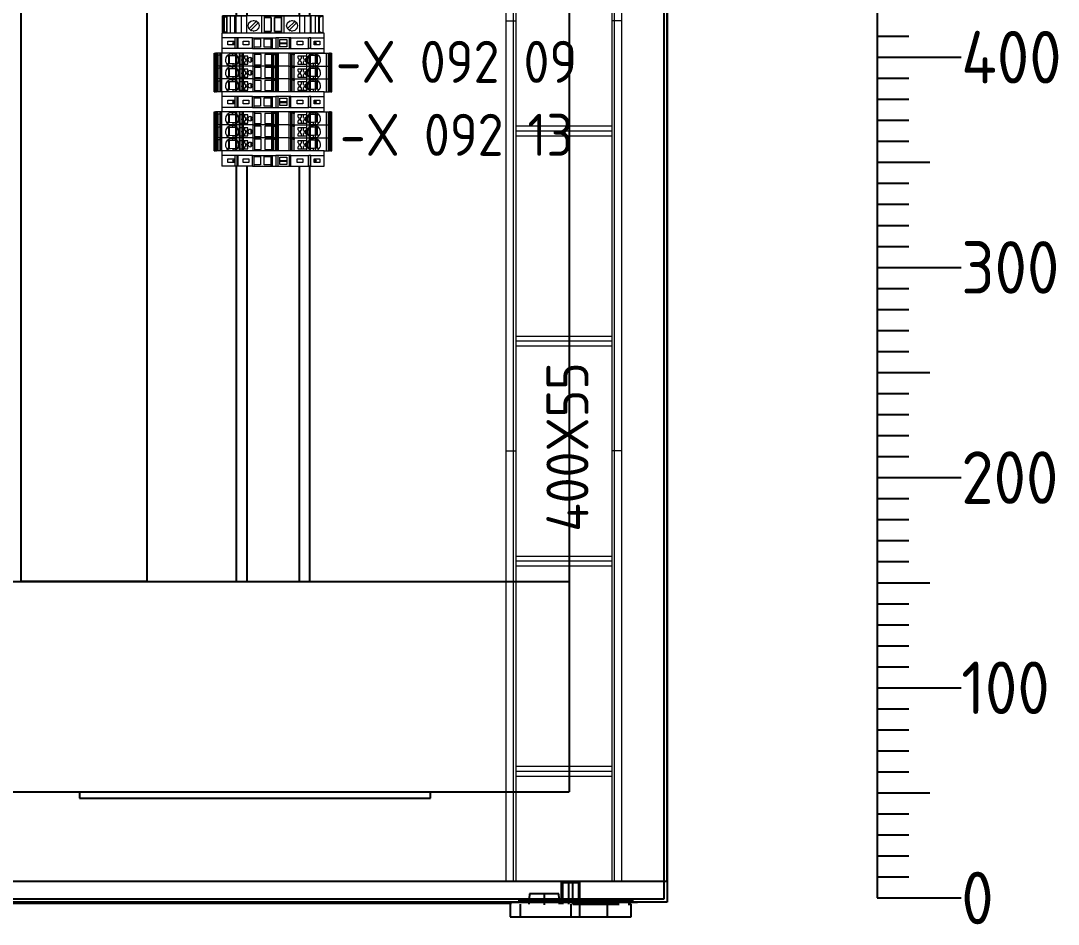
# Model space of a CAD drawing. Header units: millimetres. Extents: x 37984 to 70752, y 14140 to 37584.
# Drawn here: x 45920.5 to 46414.1, y 30756.4 to 31186.2 of the extents above; entities that cross this region are included whole.
import ezdxf
from ezdxf.enums import TextEntityAlignment as Align

# ---------------------------------------------------------------- set-up
doc = ezdxf.new("R2010")
doc.units = ezdxf.units.MM
doc.set_wipeout_variables(frame=1)
doc.layers.add('000-PI-Oprema', color=30, linetype='Continuous', lineweight=5)
doc.layers.add('SI-ORMAR-Oprema', color=30, linetype='Continuous', lineweight=5)
for name, color, linetype in [('000-PI-ORMAR', 2, 'Continuous'), ('000-PI_TEXT', 7, 'Continuous'), ('002-PI-Kabelska kanalica', 150, 'Continuous'), ('004-PI-DIN Šina', 3, 'Continuous')]:
    doc.layers.add(name, color=color, linetype=linetype)
doc.styles.add('PI0', font='isocpeur.ttf', dxfattribs={"width": 0.9})

# ---------------------------------------------------------------- blocks, each defined once
blk = doc.blocks.new('*U743')
at = {"layer": '002-PI-Kabelska kanalica'}
for p, q in [((-20, 1420), (40, 1420)), ((-20, -100), (-20, 1420)), ((40, -100), (40, 1420))]:
    blk.add_line(p, q, dxfattribs=at)
blk = doc.blocks.new('*U744')
at = {"layer": '004-PI-DIN Šina'}
blk.add_lwpolyline([(1520, -17.5), (1520, 17.5), (0, 17.5), (0, -17.5)], close=True, dxfattribs=at)
for points in [[(0, 12.5), (1520, 12.5)], [(0, -12.5), (1520, -12.5)]]:
    blk.add_lwpolyline(points, dxfattribs=at)
blk = doc.blocks.new('*U527')
at = {"layer": '002-PI-Kabelska kanalica'}
for p, q in [((-20, 791), (80, 791)), ((-20, -100), (-20, 791)), ((80, -100), (80, 791))]:
    blk.add_line(p, q, dxfattribs=at)
blk = doc.blocks.new('*U749')
at = {"layer": '000-PI-Oprema', "ltscale": 0.25}
for p, q in [((-5, 313.2), (-5, 517.87)), ((-1.5, 313.2), (-1.5, 517.87)), ((-0.33, 313.2), (-0.33, 517.87)), ((45.33, 313.2), (45.33, 517.87)), ((46.5, 313.2), (46.5, 517.87)), ((50, 313.2), (50, 517.87)), ((-5, 313.2), (-0.33, 313.2)), ((-5, 313.2), (-0.33, 313.2)), ((-5, 108.53), (-5, 313.2)), ((-1.5, 313.2), (-1.5, 313.2)), ((-1.5, 108.53), (-1.5, 313.2)), ((-0.33, 108.53), (-0.33, 313.2)), ((50, 313.2), (45.33, 313.2)), ((50, 313.2), (45.33, 313.2)), ((45.33, 108.53), (45.33, 313.2)), ((46.5, 108.53), (46.5, 313.2)), ((50, 108.53), (50, 313.2)), ((-0.33, 263.2), (45.33, 263.2)), ((-0.33, 260.87), (45.33, 260.87)), ((-0.33, 163.2), (45.33, 163.2)), ((-0.33, 160.87), (45.33, 160.87)), ((-5, 108.53), (-0.33, 108.53)), ((-5, 108.53), (-0.33, 108.53)), ((-5, -96.14), (-5, 108.53)), ((-1.5, 108.53), (-1.5, 108.53)), ((-1.5, -96.14), (-1.5, 108.53)), ((-0.33, -96.14), (-0.33, 108.53)), ((50, 108.53), (45.33, 108.53)), ((50, 108.53), (45.33, 108.53)), ((45.33, -96.14), (45.33, 108.53)), ((46.5, -96.14), (46.5, 108.53)), ((50, -96.14), (50, 108.53)), ((-0.33, 58.53), (45.33, 58.53)), ((-0.33, 56.2), (45.33, 56.2)), ((-0.33, -41.47), (45.33, -41.47)), ((-0.33, -43.8), (45.33, -43.8)), ((-5, -96.14), (-0.33, -96.14)), ((-1.5, -96.14), (-1.5, -96.14)), ((50, -96.14), (45.33, -96.14))]:
    blk.add_line(p, q, dxfattribs=at)
for points in [[(-0.33, 258.53), (45.33, 258.53)], [(-0.33, 158.53), (45.33, 158.53)], [(-0.33, 53.86), (45.33, 53.86)], [(-0.33, -46.14), (45.33, -46.14)]]:
    blk.add_lwpolyline(points, dxfattribs=at)
blk = doc.blocks.new('montažnaa')
at = {"layer": '000-PI-ORMAR'}
for p in [(46867.64, 28809.4), (46864.64, 26919.4)]:
    blk.add_line(p, (46867.64, 26919.4), dxfattribs=at)
at = {"layer": '000-PI-ORMAR', "ltscale": 0.25}
for p, q in [((46568.64, 26919.4), (46634.64, 26919.4)), ((46634.64, 26919.4), (46634.64, 26916.4)), ((46801.64, 26916.4), (46801.64, 26919.4)), ((46801.64, 26919.4), (46864.64, 26919.4)), ((46864.64, 26919.4), (46864.64, 26919.4)), ((46634.64, 26916.4), (46801.64, 26916.4))]:
    blk.add_line(p, q, dxfattribs=at)
blk = doc.blocks.new('UT6')
blk.add_wipeout([(47586.51, 31702.83), (47586.51, 31694.61), (47634.55, 31694.61), (47634.55, 31702.83)]).dxf.layer = '000-PI-Oprema'
at = {"layer": '000-PI-Oprema'}
for p, q in [((47586.63, 31702.83), (47586.51, 31702.83)), ((47586.51, 31702.83), (47586.51, 31694.61)), ((47586.51, 31694.61), (47586.51, 31702.83)), ((47586.51, 31702.83), (47586.63, 31702.83)), ((47586.74, 31702.83), (47586.63, 31702.83)), ((47586.63, 31702.83), (47586.74, 31702.83)), ((47586.63, 31702.83), (47586.63, 31702.83)), ((47586.74, 31702.83), (47586.85, 31702.83)), ((47586.85, 31702.83), (47586.74, 31702.83)), ((47586.85, 31702.83), (47587.08, 31702.83)), ((47587.08, 31702.83), (47586.85, 31702.83)), ((47587.08, 31702.83), (47587.2, 31702.83)), ((47587.2, 31702.83), (47587.08, 31702.83)), ((47587.54, 31702.83), (47587.2, 31702.83)), ((47587.54, 31702.83), (47587.2, 31702.83)), ((47587.2, 31702.83), (47587.2, 31694.61)), ((47588.69, 31702.83), (47587.54, 31702.83)), ((47587.54, 31694.61), (47587.54, 31702.83)), ((47587.54, 31702.83), (47588.69, 31702.83)), ((47587.54, 31702.83), (47588.46, 31702.03)), ((47587.54, 31694.61), (47587.54, 31702.83)), ((47588.69, 31702.26), (47588.46, 31702.03)), ((47588.46, 31702.03), (47588.69, 31702.03)), ((47588.46, 31702.03), (47588.46, 31695.41)), ((47588.46, 31702.03), (47588.69, 31702.03)), ((47588.69, 31702.03), (47588.46, 31702.03)), ((47590.28, 31702.83), (47588.69, 31702.83)), ((47588.69, 31694.61), (47588.69, 31702.83)), ((47588.69, 31702.83), (47590.28, 31702.83)), ((47588.69, 31702.83), (47588.69, 31694.61)), ((47590.28, 31702.83), (47592.45, 31702.83)), ((47592.45, 31702.83), (47590.28, 31702.83)), ((47590.28, 31702.83), (47590.28, 31694.61)), ((47592.91, 31702.83), (47592.45, 31702.83)), ((47592.45, 31694.61), (47592.45, 31702.83)), ((47592.45, 31702.83), (47592.91, 31702.83)), ((47595.41, 31702.83), (47592.91, 31702.83)), ((47592.91, 31702.83), (47595.41, 31702.83)), ((47592.91, 31702.83), (47592.91, 31694.61)), ((47597.92, 31702.83), (47595.41, 31702.83)), ((47595.41, 31702.83), (47595.41, 31694.61)), ((47595.41, 31702.83), (47597.92, 31702.83)), ((47605.34, 31702.83), (47597.92, 31702.83)), ((47605.34, 31702.83), (47597.92, 31702.83)), ((47597.92, 31702.83), (47597.92, 31694.61)), ((47606.59, 31702.83), (47605.34, 31702.83)), ((47605.34, 31694.61), (47605.34, 31702.83)), ((47606.59, 31702.83), (47605.34, 31702.83)), ((47614.58, 31702.83), (47606.59, 31702.83)), ((47606.59, 31694.61), (47606.59, 31702.83)), ((47606.59, 31702.83), (47614.58, 31702.83)), ((47606.59, 31694.61), (47606.59, 31702.83)), ((47606.59, 31702.03), (47609.67, 31702.03)), ((47609.67, 31702.03), (47606.59, 31702.03)), ((47606.59, 31702.03), (47609.67, 31702.03)), ((47609.67, 31695.3), (47609.67, 31702.03)), ((47609.67, 31702.03), (47609.67, 31695.3)), ((47611.39, 31702.03), (47614.58, 31702.03)), ((47614.58, 31702.03), (47611.39, 31702.03)), ((47611.39, 31702.03), (47611.39, 31695.3)), ((47611.39, 31695.3), (47611.39, 31702.03)), ((47611.39, 31702.03), (47614.58, 31702.03)), ((47615.72, 31702.83), (47614.58, 31702.83)), ((47614.58, 31694.61), (47614.58, 31702.83)), ((47614.58, 31702.83), (47615.72, 31702.83)), ((47614.58, 31702.83), (47614.58, 31694.61)), ((47615.72, 31702.83), (47623.14, 31702.83)), ((47623.14, 31702.83), (47615.72, 31702.83)), ((47615.72, 31702.83), (47615.72, 31694.61)), ((47625.76, 31702.83), (47623.14, 31702.83)), ((47623.14, 31702.83), (47623.14, 31694.61)), ((47623.14, 31702.83), (47625.76, 31702.83)), ((47628.27, 31702.83), (47625.76, 31702.83)), ((47625.76, 31694.61), (47625.76, 31702.83)), ((47625.76, 31702.83), (47628.27, 31702.83)), ((47628.61, 31702.83), (47628.27, 31702.83)), ((47628.27, 31702.83), (47628.61, 31702.83)), ((47628.27, 31702.83), (47628.27, 31694.61)), ((47630.78, 31702.83), (47628.61, 31702.83)), ((47630.78, 31702.83), (47628.61, 31702.83)), ((47628.61, 31702.83), (47628.61, 31694.61)), ((47630.78, 31702.83), (47632.37, 31702.83)), ((47632.37, 31702.83), (47630.78, 31702.83)), ((47630.78, 31694.61), (47630.78, 31702.83)), ((47634.55, 31702.83), (47632.37, 31702.83)), ((47632.37, 31702.83), (47632.37, 31694.61)), ((47632.37, 31694.61), (47632.37, 31702.83)), ((47632.37, 31702.83), (47634.55, 31702.83)), ((47632.37, 31702.6), (47632.71, 31702.03)), ((47632.71, 31702.03), (47632.37, 31702.03)), ((47632.71, 31702.03), (47632.37, 31702.03)), ((47632.37, 31702.03), (47632.71, 31702.03)), ((47634.55, 31702.83), (47632.71, 31702.03)), ((47632.71, 31695.41), (47632.71, 31702.03)), ((47634.55, 31694.61), (47634.55, 31702.83)), ((47634.55, 31694.61), (47634.55, 31702.83)), ((47598.83, 31698.03), (47599.18, 31699.4)), ((47599.18, 31696.78), (47598.83, 31698.03)), ((47599.18, 31699.4), (47600.1, 31700.31)), ((47599.41, 31699.51), (47599.18, 31699.29)), ((47599.18, 31696.78), (47599.18, 31696.89)), ((47600.1, 31695.87), (47599.18, 31696.78)), ((47602.72, 31700.2), (47599.3, 31696.78)), ((47599.3, 31696.78), (47602.72, 31700.2)), ((47600.32, 31700.31), (47599.98, 31700.08)), ((47600.1, 31700.31), (47601.46, 31700.65)), ((47600.1, 31695.98), (47603.52, 31699.4)), ((47603.52, 31699.4), (47600.1, 31695.98)), ((47601.12, 31700.54), (47601.58, 31700.54)), ((47601.46, 31700.65), (47602.72, 31700.31)), ((47602.72, 31700.2), (47602.49, 31700.31)), ((47602.72, 31700.31), (47603.63, 31699.4)), ((47603.63, 31696.78), (47602.72, 31695.87)), ((47603.63, 31696.89), (47603.4, 31696.55)), ((47603.63, 31699.29), (47603.63, 31699.4)), ((47603.63, 31699.4), (47603.97, 31698.03)), ((47603.97, 31698.03), (47603.63, 31696.78)), ((47617.09, 31698.03), (47617.43, 31699.4)), ((47617.43, 31696.78), (47617.09, 31698.03)), ((47617.43, 31699.4), (47618.46, 31700.31)), ((47617.66, 31699.51), (47617.43, 31699.29)), ((47617.43, 31696.89), (47617.55, 31696.78)), ((47618.46, 31695.87), (47617.43, 31696.78)), ((47621.08, 31700.2), (47617.55, 31696.78)), ((47617.55, 31696.78), (47621.08, 31700.2)), ((47618.69, 31700.31), (47618.23, 31700.08)), ((47618.34, 31695.98), (47621.77, 31699.4)), ((47621.77, 31699.4), (47618.34, 31695.98)), ((47618.46, 31700.31), (47619.71, 31700.65)), ((47619.37, 31700.54), (47619.82, 31700.54)), ((47619.71, 31700.65), (47620.96, 31700.31)), ((47620.96, 31700.2), (47620.74, 31700.31)), ((47620.96, 31700.31), (47621.89, 31699.4)), ((47621.89, 31696.78), (47620.96, 31695.87)), ((47621.89, 31696.89), (47621.66, 31696.55)), ((47621.89, 31699.29), (47621.89, 31699.4)), ((47621.89, 31699.4), (47622.23, 31698.03)), ((47622.23, 31698.03), (47621.89, 31696.78)), ((47586.51, 31694.61), (47586.63, 31694.61)), ((47586.63, 31694.61), (47586.51, 31694.61)), ((47586.63, 31694.61), (47586.74, 31694.61)), ((47586.74, 31694.61), (47586.63, 31694.61)), ((47586.74, 31694.61), (47586.85, 31694.61)), ((47586.85, 31694.61), (47586.74, 31694.61)), ((47586.85, 31694.61), (47587.08, 31694.61)), ((47587.08, 31694.61), (47586.85, 31694.61)), ((47587.08, 31694.61), (47587.2, 31694.61)), ((47587.2, 31694.61), (47587.08, 31694.61)), ((47587.2, 31694.61), (47587.54, 31694.61)), ((47587.2, 31694.61), (47587.54, 31694.61)), ((47588.46, 31695.41), (47587.54, 31694.61)), ((47587.54, 31694.61), (47588.69, 31694.61)), ((47588.69, 31694.61), (47587.54, 31694.61)), ((47588.69, 31695.07), (47588.46, 31695.41)), ((47588.46, 31695.41), (47588.69, 31695.41)), ((47588.69, 31695.41), (47588.46, 31695.41)), ((47588.69, 31694.61), (47590.28, 31694.61)), ((47590.28, 31694.61), (47588.69, 31694.61)), ((47590.28, 31694.61), (47592.45, 31694.61)), ((47592.45, 31694.61), (47590.28, 31694.61)), ((47592.45, 31694.61), (47592.91, 31694.61)), ((47592.91, 31694.61), (47592.45, 31694.61)), ((47592.91, 31694.61), (47595.41, 31694.61)), ((47592.91, 31694.61), (47595.41, 31694.61)), ((47595.41, 31694.61), (47597.92, 31694.61)), ((47595.41, 31694.61), (47597.92, 31694.61)), ((47597.92, 31694.61), (47605.34, 31694.61)), ((47597.92, 31694.61), (47605.34, 31694.61)), ((47601.46, 31695.52), (47600.1, 31695.87)), ((47600.1, 31695.87), (47600.32, 31695.87)), ((47601.24, 31695.52), (47601.69, 31695.64)), ((47602.72, 31695.87), (47601.46, 31695.52)), ((47602.49, 31695.75), (47602.83, 31695.98)), ((47605.34, 31694.61), (47606.59, 31694.61)), ((47605.34, 31694.61), (47606.59, 31694.61)), ((47609.67, 31695.3), (47606.59, 31695.3)), ((47606.59, 31695.3), (47609.67, 31695.3)), ((47606.59, 31694.61), (47614.58, 31694.61)), ((47614.58, 31694.61), (47606.59, 31694.61)), ((47611.39, 31695.3), (47614.58, 31695.3)), ((47614.58, 31695.3), (47611.39, 31695.3)), ((47614.58, 31694.61), (47615.72, 31694.61)), ((47615.72, 31694.61), (47614.58, 31694.61)), ((47615.72, 31694.61), (47623.14, 31694.61)), ((47623.14, 31694.61), (47615.72, 31694.61)), ((47618.34, 31695.87), (47618.69, 31695.87)), ((47619.71, 31695.52), (47618.46, 31695.87)), ((47619.48, 31695.52), (47619.94, 31695.64)), ((47620.96, 31695.87), (47619.71, 31695.52)), ((47620.74, 31695.75), (47621.08, 31695.98)), ((47623.14, 31694.61), (47625.76, 31694.61)), ((47625.76, 31694.61), (47623.14, 31694.61)), ((47625.76, 31694.61), (47628.27, 31694.61)), ((47628.27, 31694.61), (47625.76, 31694.61)), ((47628.27, 31694.61), (47628.61, 31694.61)), ((47628.61, 31694.61), (47628.27, 31694.61)), ((47630.78, 31694.61), (47628.61, 31694.61)), ((47628.61, 31694.61), (47630.78, 31694.61)), ((47632.37, 31694.61), (47630.78, 31694.61)), ((47630.78, 31694.61), (47632.37, 31694.61)), ((47632.37, 31695.41), (47632.71, 31695.41)), ((47632.71, 31695.41), (47632.37, 31695.41)), ((47632.71, 31695.41), (47632.37, 31694.84)), ((47632.37, 31694.61), (47634.55, 31694.61)), ((47634.55, 31694.61), (47632.37, 31694.61)), ((47632.71, 31695.41), (47634.55, 31694.61)), ((47634.55, 31694.61), (47634.55, 31694.61))]:
    blk.add_line(p, q, dxfattribs=at)
blk = doc.blocks.new('PT4 - 3211757')
blk.add_wipeout([(0, 27.95), (6.15, 27.95), (6.15, -27.95), (0, -27.95)]).dxf.layer = '000-PI-Oprema'
at = {"layer": '000-PI-Oprema'}
for p, q in [((0, 27.95), (0, 27.95)), ((6.15, 27.95), (0, 27.95)), ((0, 27.37), (0, 27.95)), ((0, 27.95), (0, 27.95)), ((0, 27.42), (6.15, 27.42)), ((0, 27.37), (6.15, 27.37)), ((0, 27.37), (0, 26.84)), ((6.15, 26.84), (0, 26.84)), ((0, 26.67), (0, 26.84)), ((6.15, 26.7), (0, 26.7)), ((0, 10), (0, 26.67)), ((6.15, 26.67), (0, 26.67)), ((6.15, 26.37), (0, 26.37)), ((6.15, 26.37), (0, 26.37)), ((0, 26.32), (6.15, 26.32)), ((0, 25.27), (6.15, 25.27)), ((6.15, 27.95), (6.15, 27.95)), ((6.15, 27.95), (6.15, 27.95)), ((6.15, 27.37), (6.15, 27.95)), ((6.15, 27.37), (6.15, 26.84)), ((6.15, 26.67), (6.15, 26.84)), ((6.15, 20.95), (6.15, 26.67)), ((6.15, 20.18), (0, 20.18)), ((0.35, 19.75), (0.35, 19.75)), ((0.35, 19.75), (0.35, 19.15)), ((1.15, 21.75), (1.15, 21.75)), ((1.15, 21.75), (1.15, 19.15)), ((1.15, 21.1), (1.15, 21.1)), ((1.15, 21.1), (4.93, 21.1)), ((4.93, 20.95), (1.15, 20.95)), ((1.15, 20.95), (1.15, 20.95)), ((4.94, 20.7), (1.15, 20.7)), ((1.15, 20.7), (1.15, 20.7)), ((4.92, 21.42), (5.3, 21.8)), ((4.92, 21.42), (5, 19.15)), ((4.93, 21.1), (4.93, 21.1)), ((4.93, 20.95), (4.93, 20.95)), ((4.94, 20.7), (4.94, 20.7)), ((5.7, 21.3), (5.67, 21.35)), ((5.67, 21.35), (5.67, 21.35)), ((5.73, 21.25), (5.7, 21.3)), ((5.77, 21.19), (5.73, 21.25)), ((5.8, 21.13), (5.77, 21.19)), ((5.83, 21.08), (5.8, 21.13)), ((5.86, 21.02), (5.83, 21.08)), ((5.89, 20.96), (5.86, 21.02)), ((5.92, 20.89), (5.89, 20.96)), ((5.94, 20.83), (5.92, 20.89)), ((5.97, 20.76), (5.94, 20.83)), ((6, 20.68), (5.97, 20.76)), ((6.02, 20.61), (6, 20.68)), ((6.04, 20.53), (6.02, 20.61)), ((6.06, 20.45), (6.04, 20.53)), ((6.08, 20.37), (6.06, 20.45)), ((6.1, 20.28), (6.08, 20.37)), ((6.12, 20.19), (6.1, 20.28)), ((6.13, 20.1), (6.12, 20.19)), ((6.14, 20.01), (6.13, 20.1)), ((6.15, 20.95), (6.15, 20.95)), ((6.15, 20.95), (6.15, 20.95)), ((6.15, 20.95), (6.15, 20.94)), ((6.15, 20.94), (6.15, 20.93)), ((6.15, 20.93), (6.15, 20.92)), ((6.15, 20.92), (6.15, 20.91)), ((6.15, 20.91), (6.15, 20.89)), ((6.15, 20.89), (6.15, 20.87)), ((6.15, 20.87), (6.15, 20.84)), ((6.15, 20.84), (6.15, 20.82)), ((6.15, 20.82), (6.15, 20.79)), ((6.15, 20.79), (6.15, 20.75)), ((6.15, 20.75), (6.15, 20.72)), ((6.15, 20.72), (6.15, 20.68)), ((6.15, 20.68), (6.15, 20.64)), ((6.15, 20.64), (6.15, 20.6)), ((6.15, 20.6), (6.15, 20.56)), ((6.15, 20.56), (6.15, 20.52)), ((6.15, 20.52), (6.15, 20.47)), ((6.15, 20.47), (6.15, 20.42)), ((6.15, 20.42), (6.15, 20.37)), ((6.15, 20.37), (6.15, 20.32)), ((6.15, 20.32), (6.15, 20.27)), ((6.15, 20.27), (6.15, 20.22)), ((6.15, 20.22), (6.15, 20.17)), ((6.15, 20.17), (6.15, 20.12)), ((6.15, 20.12), (6.15, 20.06)), ((6.15, 20.06), (6.15, 20.01)), ((6.15, 19.75), (6.15, 20.01)), ((6.15, 19.75), (6.15, 19.15)), ((6.15, 17.81), (0, 17.81)), ((6.15, 17.45), (0, 17.45)), ((0, 17.45), (0, 17.45)), ((6.15, 16.15), (0, 16.15)), ((0, 16.15), (0, 16.15)), ((0.35, 19.15), (0.35, 19.15)), ((1.15, 19.15), (0.35, 19.15)), ((1.15, 19.15), (1.15, 19.02)), ((1.15, 19.02), (1.15, 18.9)), ((1.15, 18.9), (1.15, 18.78)), ((1.15, 18.78), (1.15, 18.66)), ((1.15, 18.66), (1.15, 18.54)), ((1.15, 18.54), (1.15, 18.43)), ((1.15, 18.43), (1.15, 18.32)), ((1.15, 18.32), (1.15, 18.21)), ((1.15, 18.21), (1.15, 18.11)), ((1.15, 18.11), (1.15, 18.01)), ((1.15, 18.01), (1.15, 17.92)), ((1.15, 17.92), (1.15, 17.82)), ((1.15, 17.82), (1.15, 17.73)), ((1.15, 17.73), (1.15, 17.64)), ((1.15, 17.64), (1.15, 17.55)), ((1.15, 17.55), (1.15, 17.46)), ((1.15, 17.46), (1.15, 17.38)), ((1.15, 17.38), (1.15, 17.3)), ((5.06, 17.32), (1.15, 17.32)), ((1.15, 17.3), (1.15, 17.21)), ((1.24, 17.21), (1.15, 17.21)), ((1.34, 17.21), (1.24, 17.21)), ((1.44, 17.22), (1.34, 17.21)), ((1.42, 16.2), (1.42, 11.9)), ((1.94, 16.2), (1.42, 16.2)), ((1.42, 16.2), (1.42, 16.2)), ((1.53, 17.22), (1.44, 17.22)), ((1.63, 17.22), (1.53, 17.22)), ((1.74, 17.22), (1.63, 17.22)), ((1.84, 17.22), (1.74, 17.22)), ((1.95, 17.22), (1.84, 17.22)), ((2.53, 15.7), (1.94, 16.2)), ((1.94, 16.2), (1.94, 16.2)), ((2.06, 17.22), (1.95, 17.22)), ((2.17, 17.22), (2.06, 17.22)), ((2.29, 17.22), (2.17, 17.22)), ((2.41, 17.22), (2.29, 17.22)), ((2.54, 17.22), (2.41, 17.22)), ((4.17, 15.7), (2.53, 15.7)), ((2.53, 15.7), (2.53, 15.7)), ((2.67, 17.22), (2.54, 17.22)), ((2.81, 17.23), (2.67, 17.22)), ((2.95, 17.23), (2.81, 17.23)), ((3.1, 17.23), (2.95, 17.23)), ((3.25, 17.23), (3.1, 17.23)), ((3.38, 17.23), (3.25, 17.23)), ((3.5, 17.23), (3.38, 17.23)), ((3.62, 17.23), (3.5, 17.23)), ((3.74, 17.23), (3.62, 17.23)), ((3.85, 17.22), (3.74, 17.23)), ((3.96, 17.22), (3.85, 17.22)), ((4.07, 17.22), (3.96, 17.22)), ((4.17, 17.22), (4.07, 17.22)), ((4.27, 17.22), (4.17, 17.22)), ((4.76, 16.2), (4.17, 15.7)), ((4.17, 15.7), (4.17, 15.7)), ((4.37, 17.22), (4.27, 17.22)), ((4.46, 17.22), (4.37, 17.22)), ((4.55, 17.22), (4.46, 17.22)), ((4.64, 17.22), (4.55, 17.22)), ((4.73, 17.22), (4.64, 17.22)), ((4.81, 17.22), (4.73, 17.22)), ((5.27, 16.2), (4.76, 16.2)), ((4.76, 16.2), (4.76, 16.2)), ((4.9, 17.22), (4.81, 17.22)), ((4.98, 17.22), (4.9, 17.22)), ((5.06, 17.22), (4.98, 17.22)), ((5, 19.15), (6.15, 19.15)), ((5, 19.15), (5, 19.02)), ((5, 19.02), (5, 18.89)), ((5, 18.89), (5.01, 18.76)), ((5.01, 18.76), (5.01, 18.64)), ((5.01, 18.64), (5.02, 18.52)), ((5.02, 18.52), (5.02, 18.41)), ((5.02, 18.41), (5.02, 18.3)), ((5.02, 18.3), (5.03, 18.2)), ((5.03, 18.2), (5.03, 18.1)), ((5.03, 18.1), (5.03, 18)), ((5.03, 18), (5.04, 17.91)), ((5.04, 17.91), (5.04, 17.82)), ((5.04, 17.82), (5.04, 17.73)), ((5.04, 17.73), (5.05, 17.64)), ((5.05, 17.64), (5.05, 17.55)), ((5.05, 17.55), (5.05, 17.47)), ((5.05, 17.47), (5.06, 17.38)), ((5.06, 17.38), (5.06, 17.3)), ((5.06, 17.3), (5.06, 17.22)), ((5.27, 11.9), (5.27, 16.2)), ((5.27, 16.2), (5.27, 16.2)), ((5.67, 17.55), (5.7, 17.6)), ((5.67, 17.55), (5.67, 17.55)), ((5.7, 17.6), (5.73, 17.65)), ((5.73, 17.65), (5.77, 17.71)), ((5.77, 17.71), (5.8, 17.77)), ((5.8, 17.77), (5.83, 17.82)), ((5.83, 17.82), (5.86, 17.88)), ((5.86, 17.88), (5.89, 17.94)), ((5.89, 17.94), (5.92, 18.01)), ((5.92, 18.01), (5.94, 18.07)), ((5.94, 18.07), (5.97, 18.14)), ((5.97, 18.14), (6, 18.22)), ((6, 18.22), (6.02, 18.29)), ((6.02, 18.29), (6.04, 18.37)), ((6.04, 18.37), (6.06, 18.45)), ((6.06, 18.45), (6.08, 18.53)), ((6.08, 18.53), (6.1, 18.62)), ((6.1, 18.62), (6.12, 18.71)), ((6.12, 18.71), (6.13, 18.8)), ((6.13, 18.8), (6.14, 18.89)), ((6.15, 18.89), (6.15, 19.15)), ((6.15, 18.89), (6.15, 18.84)), ((6.15, 18.84), (6.15, 18.78)), ((6.15, 18.78), (6.15, 18.73)), ((6.15, 18.73), (6.15, 18.68)), ((6.15, 18.68), (6.15, 18.63)), ((6.15, 18.63), (6.15, 18.58)), ((6.15, 18.58), (6.15, 18.53)), ((6.15, 18.53), (6.15, 18.48)), ((6.15, 18.48), (6.15, 18.43)), ((6.15, 18.43), (6.15, 18.38)), ((6.15, 18.38), (6.15, 18.34)), ((6.15, 18.34), (6.15, 18.3)), ((6.15, 18.3), (6.15, 18.26)), ((6.15, 18.26), (6.15, 18.22)), ((6.15, 18.22), (6.15, 18.18)), ((6.15, 18.18), (6.15, 18.15)), ((6.15, 18.15), (6.15, 18.11)), ((6.15, 18.11), (6.15, 18.08)), ((6.15, 18.08), (6.15, 18.06)), ((6.15, 18.06), (6.15, 18.03)), ((6.15, 18.03), (6.15, 18.01)), ((6.15, 18.01), (6.15, 17.99)), ((6.15, 17.99), (6.15, 17.98)), ((6.15, 17.98), (6.15, 17.97)), ((6.15, 17.97), (6.15, 17.96)), ((6.15, 17.96), (6.15, 17.95)), ((6.15, 17.95), (6.15, 17.95)), ((6.15, 17.95), (6.15, 17.95)), ((6.15, 10.1), (6.15, 17.95)), ((6.15, 17.45), (6.15, 17.45)), ((6.15, 16.15), (6.15, 16.15)), ((0, 10.1), (0, 10.1)), ((0, 10.1), (0.8, 10.1)), ((0.8, 10), (0, 10)), ((0, 10), (0, 9.54)), ((0.8, 10.1), (0.8, 10)), ((6.15, 10.1), (0.8, 10.1)), ((0.8, 10.1), (0.8, 10.1)), ((0.8, 10), (0.8, 9.54)), ((1.42, 14.35), (2.43, 14.35)), ((1.42, 14.35), (1.42, 14.35)), ((2.43, 13.55), (1.42, 13.55)), ((1.42, 13.55), (1.42, 13.55)), ((1.42, 11.9), (2.24, 11.9)), ((1.42, 11.9), (1.42, 11.9)), ((2.24, 11.9), (2.64, 12.3)), ((2.24, 11.9), (2.24, 11.9)), ((2.43, 14.35), (2.43, 14.35)), ((2.43, 13.55), (2.43, 13.55)), ((2.64, 12.3), (4, 12.3)), ((2.64, 12.3), (2.64, 12.3)), ((4, 12.3), (4.4, 11.9)), ((4, 12.3), (4, 12.3)), ((4.27, 14.35), (4.27, 14.35)), ((4.27, 14.35), (5.27, 14.35)), ((4.27, 13.55), (4.27, 13.55)), ((5.27, 13.55), (4.27, 13.55)), ((4.4, 11.9), (5.27, 11.9)), ((4.4, 11.9), (4.4, 11.9)), ((5.27, 14.35), (5.27, 14.35)), ((5.27, 13.55), (5.27, 13.55)), ((5.27, 11.9), (5.27, 11.9)), ((6.15, 10.1), (6.15, 10.1)), ((6.15, 10.1), (6.15, 9.19)), ((0.8, 9.54), (0, 9.54)), ((0, 9.54), (0, 9.19)), ((6.15, 9.19), (0, 9.19)), ((0, 9.19), (0, 8.68)), ((0, 8.68), (6.15, 8.68)), ((0, 7.77), (0, 8.68)), ((0, 8.38), (6.15, 8.38)), ((0, 8.38), (0, 8.38)), ((6.15, 7.77), (0, 7.77)), ((0, 7.77), (0, 2.63)), ((6.15, 9.19), (6.15, 8.68)), ((6.15, 7.77), (6.15, 8.68)), ((6.15, 8.38), (6.15, 8.38)), ((6.15, 7.77), (6.15, 2.63)), ((6.15, 2.63), (0, 2.63)), ((0, 2.63), (0, 1.72)), ((0, 2.02), (0, 2.02)), ((6.15, 2.02), (0, 2.02)), ((0, 1.72), (6.15, 1.72)), ((0, 1.21), (0, 1.72)), ((0, 1.21), (6.15, 1.21)), ((0, 1.21), (0, 0.86)), ((0, 0.86), (0, 0.4)), ((0.8, 0.86), (0, 0.86)), ((0.8, 0.4), (0, 0.4)), ((0, 0.4), (0, -0.03)), ((0, 0.3), (0, 0.3)), ((0, 0.3), (0.8, 0.3)), ((0.8, 0.86), (0.8, 0.4)), ((0.8, 0.4), (0.8, 0.3)), ((0.8, 0.3), (6.15, 0.3)), ((0.8, 0.3), (0.8, 0.3)), ((6.15, 2.63), (6.15, 1.72)), ((6.15, 2.02), (6.15, 2.02)), ((6.15, 1.21), (6.15, 1.72)), ((6.15, 1.21), (6.15, 0.3)), ((6.15, 0.3), (6.15, 0.3)), ((6.15, 0.3), (6.15, -0.03)), ((0, -0.75), (0, -0.03)), ((6.15, -0.03), (0, -0.03)), ((0, -0.75), (6.15, -0.75)), ((0, -0.75), (0, -0.75)), ((0, -0.75), (0, -8.75)), ((0.65, -0.75), (0.65, -0.75)), ((0.65, -0.75), (0.65, -3.9)), ((0.65, -3.9), (0.65, -3.9)), ((0.65, -3.9), (5.5, -3.9)), ((5.5, -3.9), (5.5, -0.75)), ((5.5, -0.75), (5.5, -0.75)), ((5.5, -3.9), (5.5, -3.9)), ((6.15, -0.75), (6.15, -0.03)), ((6.15, -0.75), (6.15, -0.75)), ((6.15, -0.75), (6.15, -8.75)), ((0, -8.75), (0, -8.75)), ((0, -8.75), (6.15, -8.75)), ((0, -9.47), (0, -8.75)), ((6.15, -9.47), (0, -9.47)), ((0, -9.47), (0, -26.67)), ((0.65, -5.6), (0.65, -5.6)), ((0.65, -5.6), (0.65, -8.75)), ((5.5, -5.6), (0.65, -5.6)), ((0.65, -8.75), (0.65, -8.75)), ((3.2, -9.8), (3.2, -9.8)), ((5.5, -5.6), (5.5, -5.6)), ((5.5, -8.75), (5.5, -5.6)), ((5.5, -8.75), (5.5, -8.75)), ((6.15, -8.75), (6.15, -8.75)), ((6.15, -9.47), (6.15, -8.75)), ((6.15, -9.47), (6.15, -17.95)), ((0, -14.1), (6.15, -14.1)), ((6.15, -14.12), (0, -14.12)), ((6.15, -14.64), (0, -14.64)), ((1.42, -11.9), (1.42, -16.2)), ((2.24, -11.9), (1.42, -11.9)), ((1.42, -11.9), (1.42, -11.9)), ((1.42, -13.55), (2.43, -13.55)), ((1.42, -13.55), (1.42, -13.55)), ((1.42, -14.35), (1.42, -14.35)), ((2.43, -14.35), (1.42, -14.35)), ((2.22, -10.47), (4.18, -10.47)), ((2.64, -12.3), (2.24, -11.9)), ((2.24, -11.9), (2.24, -11.9)), ((2.43, -13.55), (2.43, -13.55)), ((2.43, -14.35), (2.43, -14.35)), ((4, -12.3), (2.64, -12.3)), ((2.64, -12.3), (2.64, -12.3)), ((3.2, -11.9), (3.2, -11.9)), ((4.4, -11.9), (4, -12.3)), ((4, -12.3), (4, -12.3)), ((4.27, -13.55), (5.27, -13.55)), ((4.27, -13.55), (4.27, -13.55)), ((4.27, -14.35), (4.27, -14.35)), ((5.27, -14.35), (4.27, -14.35)), ((5.27, -11.9), (4.4, -11.9)), ((4.4, -11.9), (4.4, -11.9)), ((5.27, -16.2), (5.27, -11.9)), ((5.27, -11.9), (5.27, -11.9)), ((5.27, -13.55), (5.27, -13.55)), ((5.27, -14.35), (5.27, -14.35)), ((6.15, -15.64), (0, -15.64)), ((6.15, -15.65), (0, -15.65)), ((6.15, -15.95), (0, -15.95)), ((0, -15.95), (0, -15.95)), ((6.15, -17.25), (0, -17.25)), ((0, -17.25), (0, -17.25)), ((6.15, -17.61), (0, -17.61)), ((1.15, -19.15), (0.35, -19.15)), ((0.35, -19.15), (0.35, -19.15)), ((0.35, -19.75), (0.35, -19.15)), ((1.24, -17.21), (1.15, -17.21)), ((1.15, -17.3), (1.15, -17.21)), ((1.15, -17.38), (1.15, -17.3)), ((5.06, -17.32), (1.15, -17.32)), ((1.15, -17.46), (1.15, -17.38)), ((1.15, -17.55), (1.15, -17.46)), ((1.15, -17.64), (1.15, -17.55)), ((1.15, -17.73), (1.15, -17.64)), ((1.15, -17.82), (1.15, -17.73)), ((1.15, -17.92), (1.15, -17.82)), ((1.15, -18.01), (1.15, -17.92)), ((1.15, -18.11), (1.15, -18.01)), ((1.15, -18.21), (1.15, -18.11)), ((1.15, -18.32), (1.15, -18.21)), ((1.15, -18.43), (1.15, -18.32)), ((1.15, -18.54), (1.15, -18.43)), ((1.15, -18.66), (1.15, -18.54)), ((1.15, -18.78), (1.15, -18.66)), ((1.15, -18.9), (1.15, -18.78)), ((1.15, -19.02), (1.15, -18.9)), ((1.15, -19.15), (1.15, -19.02)), ((1.15, -21.75), (1.15, -19.15)), ((1.34, -17.21), (1.24, -17.21)), ((1.44, -17.22), (1.34, -17.21)), ((1.42, -16.2), (1.94, -16.2)), ((1.42, -16.2), (1.42, -16.2)), ((1.53, -17.22), (1.44, -17.22)), ((1.63, -17.22), (1.53, -17.22)), ((1.74, -17.22), (1.63, -17.22)), ((1.84, -17.22), (1.74, -17.22)), ((1.95, -17.22), (1.84, -17.22)), ((1.94, -16.2), (2.53, -15.7)), ((1.94, -16.2), (1.94, -16.2)), ((2.06, -17.22), (1.95, -17.22)), ((2.17, -17.22), (2.06, -17.22)), ((2.29, -17.22), (2.17, -17.22)), ((2.41, -17.22), (2.29, -17.22)), ((2.54, -17.22), (2.41, -17.22)), ((2.53, -15.7), (4.17, -15.7)), ((2.53, -15.7), (2.53, -15.7)), ((2.67, -17.23), (2.54, -17.22)), ((2.81, -17.23), (2.67, -17.23)), ((2.95, -17.23), (2.81, -17.23)), ((3.1, -17.23), (2.95, -17.23)), ((3.25, -17.23), (3.1, -17.23)), ((3.38, -17.23), (3.25, -17.23)), ((3.5, -17.23), (3.38, -17.23)), ((3.62, -17.23), (3.5, -17.23)), ((3.74, -17.23), (3.62, -17.23)), ((3.85, -17.23), (3.74, -17.23)), ((3.96, -17.22), (3.85, -17.23)), ((4.07, -17.22), (3.96, -17.22)), ((4.17, -17.22), (4.07, -17.22)), ((4.17, -15.7), (4.76, -16.2)), ((4.17, -15.7), (4.17, -15.7)), ((4.27, -17.22), (4.17, -17.22)), ((4.37, -17.22), (4.27, -17.22)), ((4.46, -17.22), (4.37, -17.22)), ((4.55, -17.22), (4.46, -17.22)), ((4.64, -17.22), (4.55, -17.22)), ((4.73, -17.22), (4.64, -17.22)), ((4.81, -17.22), (4.73, -17.22)), ((4.76, -16.2), (5.27, -16.2)), ((4.76, -16.2), (4.76, -16.2)), ((4.9, -17.22), (4.81, -17.22)), ((4.98, -17.22), (4.9, -17.22)), ((4.92, -21.42), (5, -19.15)), ((5.06, -17.22), (4.98, -17.22)), ((5, -18.89), (5.01, -18.76)), ((5, -19.02), (5, -18.89)), ((5, -19.15), (5, -19.02)), ((5, -19.15), (6.15, -19.15)), ((5.01, -18.64), (5.02, -18.52)), ((5.01, -18.76), (5.01, -18.64)), ((5.02, -18.3), (5.03, -18.2)), ((5.02, -18.41), (5.02, -18.3)), ((5.02, -18.52), (5.02, -18.41)), ((5.03, -18), (5.04, -17.91)), ((5.03, -18.1), (5.03, -18)), ((5.03, -18.2), (5.03, -18.1)), ((5.04, -17.73), (5.05, -17.64)), ((5.04, -17.82), (5.04, -17.73)), ((5.04, -17.91), (5.04, -17.82)), ((5.05, -17.47), (5.06, -17.38)), ((5.05, -17.55), (5.05, -17.47)), ((5.05, -17.64), (5.05, -17.55)), ((5.06, -17.3), (5.06, -17.22)), ((5.06, -17.38), (5.06, -17.3)), ((5.27, -16.2), (5.27, -16.2)), ((5.67, -17.55), (5.7, -17.6)), ((5.67, -17.55), (5.67, -17.55)), ((5.7, -17.6), (5.73, -17.65)), ((5.73, -17.65), (5.77, -17.71)), ((5.77, -17.71), (5.8, -17.77)), ((5.8, -17.77), (5.83, -17.82)), ((5.83, -17.82), (5.86, -17.88)), ((5.86, -17.88), (5.89, -17.94)), ((5.89, -17.94), (5.92, -18.01)), ((5.92, -18.01), (5.94, -18.07)), ((5.94, -18.07), (5.97, -18.14)), ((5.97, -18.14), (6, -18.22)), ((6, -18.22), (6.02, -18.29)), ((6.02, -18.29), (6.04, -18.37)), ((6.04, -18.37), (6.06, -18.45)), ((6.06, -18.45), (6.08, -18.53)), ((6.08, -18.53), (6.1, -18.62)), ((6.1, -18.62), (6.12, -18.71)), ((6.12, -18.71), (6.13, -18.8)), ((6.13, -18.8), (6.14, -18.89)), ((6.15, -15.95), (6.15, -15.95)), ((6.15, -17.25), (6.15, -17.25)), ((6.15, -17.95), (6.15, -17.95)), ((6.15, -17.96), (6.15, -17.95)), ((6.15, -17.95), (6.15, -17.95)), ((6.15, -17.97), (6.15, -17.96)), ((6.15, -17.98), (6.15, -17.97)), ((6.15, -17.99), (6.15, -17.98)), ((6.15, -18.01), (6.15, -17.99)), ((6.15, -18.03), (6.15, -18.01)), ((6.15, -18.06), (6.15, -18.03)), ((6.15, -18.08), (6.15, -18.06)), ((6.15, -18.11), (6.15, -18.08)), ((6.15, -18.15), (6.15, -18.11)), ((6.15, -18.18), (6.15, -18.15)), ((6.15, -18.22), (6.15, -18.18)), ((6.15, -18.26), (6.15, -18.22)), ((6.15, -18.3), (6.15, -18.26)), ((6.15, -18.34), (6.15, -18.3)), ((6.15, -18.38), (6.15, -18.34)), ((6.15, -18.43), (6.15, -18.38)), ((6.15, -18.48), (6.15, -18.43)), ((6.15, -18.53), (6.15, -18.48)), ((6.15, -18.58), (6.15, -18.53)), ((6.15, -18.63), (6.15, -18.58)), ((6.15, -18.68), (6.15, -18.63)), ((6.15, -18.73), (6.15, -18.68)), ((6.15, -18.78), (6.15, -18.73)), ((6.15, -18.84), (6.15, -18.78)), ((6.15, -18.89), (6.15, -18.84)), ((6.15, -18.89), (6.15, -19.15)), ((6.15, -19.75), (6.15, -19.15)), ((6.15, -24.35), (0, -24.35)), ((0, -24.35), (0, -24.35)), ((6.15, -24.5), (0, -24.5)), ((6.15, -24.55), (0, -24.55)), ((0.35, -19.75), (0.35, -19.75)), ((4.94, -20.7), (1.15, -20.7)), ((1.15, -20.7), (1.15, -20.7)), ((4.93, -20.95), (1.15, -20.95)), ((1.15, -20.95), (1.15, -20.95)), ((1.15, -21.1), (1.15, -21.1)), ((1.15, -21.1), (4.93, -21.1)), ((1.15, -21.75), (1.15, -21.75)), ((4.92, -21.42), (5.3, -21.8)), ((4.93, -20.95), (4.93, -20.95)), ((4.93, -21.1), (4.93, -21.1)), ((4.94, -20.7), (4.94, -20.7)), ((5.7, -21.3), (5.67, -21.35)), ((5.67, -21.35), (5.67, -21.35)), ((5.73, -21.25), (5.7, -21.3)), ((5.77, -21.19), (5.73, -21.25)), ((5.8, -21.13), (5.77, -21.19)), ((5.83, -21.08), (5.8, -21.13)), ((5.86, -21.02), (5.83, -21.08)), ((5.89, -20.96), (5.86, -21.02)), ((5.92, -20.89), (5.89, -20.96)), ((5.94, -20.83), (5.92, -20.89)), ((5.97, -20.76), (5.94, -20.83)), ((6, -20.68), (5.97, -20.76)), ((6.02, -20.61), (6, -20.68)), ((6.04, -20.53), (6.02, -20.61)), ((6.06, -20.45), (6.04, -20.53)), ((6.08, -20.37), (6.06, -20.45)), ((6.1, -20.28), (6.08, -20.37)), ((6.12, -20.19), (6.1, -20.28)), ((6.13, -20.1), (6.12, -20.19)), ((6.14, -20.01), (6.13, -20.1)), ((6.15, -19.75), (6.15, -20.01)), ((6.15, -20.06), (6.15, -20.01)), ((6.15, -20.12), (6.15, -20.06)), ((6.15, -20.17), (6.15, -20.12)), ((6.15, -20.23), (6.15, -20.17)), ((6.15, -20.28), (6.15, -20.23)), ((6.15, -20.33), (6.15, -20.28)), ((6.15, -20.39), (6.15, -20.33)), ((6.15, -20.44), (6.15, -20.39)), ((6.15, -20.49), (6.15, -20.44)), ((6.15, -20.53), (6.15, -20.49)), ((6.15, -20.58), (6.15, -20.53)), ((6.15, -20.62), (6.15, -20.58)), ((6.15, -20.66), (6.15, -20.62)), ((6.15, -20.7), (6.15, -20.66)), ((6.15, -20.74), (6.15, -20.7)), ((6.15, -20.77), (6.15, -20.74)), ((6.15, -20.81), (6.15, -20.77)), ((6.15, -20.84), (6.15, -20.81)), ((6.15, -20.86), (6.15, -20.84)), ((6.15, -20.88), (6.15, -20.86)), ((6.15, -20.9), (6.15, -20.88)), ((6.15, -20.92), (6.15, -20.9)), ((6.15, -20.93), (6.15, -20.92)), ((6.15, -20.94), (6.15, -20.93)), ((6.15, -20.95), (6.15, -20.94)), ((6.15, -20.95), (6.15, -20.95)), ((6.15, -20.95), (6.15, -20.95)), ((6.15, -20.95), (6.15, -26.67)), ((6.15, -24.35), (6.15, -24.35)), ((0, -25.15), (1, -25.15)), ((0, -25.15), (0, -25.15)), ((0, -25.27), (6.15, -25.27)), ((0, -26.32), (6.15, -26.32)), ((0, -26.34), (1, -26.34)), ((0, -26.37), (6.15, -26.37)), ((0, -26.37), (6.15, -26.37)), ((6.15, -26.45), (0, -26.45)), ((0, -26.45), (0, -26.45)), ((0, -26.84), (0, -26.67)), ((6.15, -26.67), (0, -26.67)), ((0, -26.84), (0, -27.37)), ((6.15, -26.84), (0, -26.84)), ((1, -27.05), (0, -27.05)), ((6.15, -27.26), (0, -27.26)), ((6.15, -27.37), (0, -27.37)), ((0, -27.95), (0, -27.37)), ((6.15, -27.42), (0, -27.42)), ((6.15, -27.95), (0, -27.95)), ((0, -27.95), (0, -27.95)), ((0, -27.95), (0, -27.95)), ((0, -27.95), (0, -27.95)), ((1, -25.15), (1, -27.05)), ((1, -25.15), (1, -25.15)), ((1, -26.15), (6.15, -26.15)), ((6.15, -26.45), (6.15, -26.45)), ((6.15, -26.84), (6.15, -26.67)), ((6.15, -26.84), (6.15, -27.37)), ((6.15, -27.95), (6.15, -27.37)), ((6.15, -27.95), (6.15, -27.95)), ((6.15, -27.95), (6.15, -27.95)), ((6.15, -27.95), (6.15, -27.95))]:
    blk.add_line(p, q, dxfattribs=at)
for centre, radius, start, end in [((3.25, 19.75), 2.9, 90, 180), ((3.25, 19.75), 2.9, 33.5565, 90), ((6.58, 21.96), 1.1, 213.5565, 246.7984), ((6.58, 21.96), 2, 257.1396, 257.4858), ((3.25, 19.75), 2.9, 0, 5.1677), ((3.25, 19.15), 2.9, 180, 270), ((3.35, 13.95), 1, 90, 156.4218), ((3.25, 19.15), 2.9, 270, 326.4435), ((3.35, 13.95), 1, 23.5782, 90), ((6.58, 16.94), 1.1, 113.2016, 146.4435), ((3.25, 19.15), 2.9, 354.8323, 0), ((6.58, 16.94), 2, 102.5142, 102.8604), ((3.35, 13.95), 1, 203.5782, 270), ((3.35, 13.95), 1, 270, 336.4218), ((3.2, -10.85), 1.05, 90, 270), ((3.2, -10.85), 1.05, 270, 90), ((3.35, -13.95), 1, 23.5782, 156.4218), ((3.35, -13.95), 1, 203.5782, 336.4218), ((3.25, -19.15), 2.9, 90, 180), ((3.25, -19.15), 2.9, 33.5565, 90), ((6.58, -16.94), 1.1, 213.5565, 246.7984), ((3.25, -19.15), 2.9, 0, 5.1677), ((6.58, -16.94), 2, 257.1396, 257.4858), ((3.25, -19.75), 2.9, 180, 270), ((3.25, -19.75), 2.9, 270, 326.4435), ((6.58, -21.96), 1.1, 113.2016, 146.4435), ((3.25, -19.75), 2.9, 354.8323, 0), ((6.58, -21.96), 2, 102.5142, 102.8604)]:
    blk.add_arc(centre, radius, start, end, dxfattribs=at)
blk = doc.blocks.new('*U403')
blk.add_wipeout([(-24.3, 2.2), (24.3, 2.2), (24.3, -7.35), (-24.3, -7.35)])
at = {"layer": 'SI-ORMAR-Oprema'}
for p, q in [((-24.3, 2.2), (-24.3, -7.35)), ((24.3, 2.2), (-24.3, 2.2)), ((-18.03, 0), (-24.3, 0)), ((24.3, -7.35), (24.3, 2.2)), ((-21.4, -3.42), (-21.4, -1.72)), ((-21.4, -1.72), (-18.5, -1.72)), ((-18.5, -3.42), (-21.4, -3.42)), ((-19.01, -2.38), (-19.15, -2.38)), ((-19.15, -2.78), (-19.15, -2.38)), ((-19.01, -2.78), (-19.15, -2.78)), ((-19.01, -2.38), (-19.01, -2.78)), ((-19.01, -2.38), (-18.5, -2.38)), ((-19.01, -2.78), (-18.5, -2.78)), ((-18.5, -1.72), (-18.5, -2.38)), ((-18.5, -2.38), (-18.5, -2.78)), ((-18.5, -2.78), (-18.5, -3.42)), ((-18.03, -5.15), (-18.03, 0)), ((-17.1, 0), (-18.03, 0)), ((-17.1, -5.15), (-17.1, 0)), ((-17, 0), (-17.1, 0)), ((-17, 0), (-17, -5.15)), ((-16.74, 0), (-17, 0)), ((-16.74, 0), (-16.74, -5.15)), ((-9.72, 0), (-16.74, 0)), ((-14.15, -1.72), (-11.45, -1.72)), ((-14.15, -3.42), (-14.15, -1.72)), ((-11.45, -3.42), (-14.15, -3.42)), ((-11.45, -1.72), (-11.45, -3.42)), ((-9.72, 0), (-9, 0)), ((-9.72, -5.15), (-9.72, 0)), ((-9, -0.57), (-9, 0)), ((-9, 0), (-1, 0)), ((-9, -4.57), (-9, -0.57)), ((-9, -0.57), (-5.85, -0.57)), ((-5.85, -4.57), (-9, -4.57)), ((-9, -5.15), (-9, -4.57)), ((-5.85, -0.57), (-5.85, -4.57)), ((-4.15, -0.57), (-1, -0.57)), ((-4.15, -4.57), (-4.15, -0.57)), ((-1, -4.57), (-4.15, -4.57)), ((-1, 0), (-1, -0.57)), ((-1, 0), (-0.28, 0)), ((-1, -0.57), (-1, -4.57)), ((-1, -4.57), (-1, -5.15)), ((-0.28, 0), (1.39, 0)), ((-0.28, -5.15), (-0.28, 0)), ((2.32, 0), (1.39, 0)), ((1.39, 0), (1.39, -5.15)), ((7.69, 0), (2.32, 0)), ((2.32, 0), (2.32, -5.15)), ((3.22, -0.82), (6.67, -0.82)), ((3.22, -2.38), (3.22, -0.82)), ((3.22, -2.38), (6.67, -2.38)), ((3.22, -2.78), (3.22, -2.38)), ((3.22, -2.78), (6.67, -2.78)), ((3.22, -4.32), (3.22, -2.78)), ((6.67, -4.32), (3.22, -4.32)), ((6.67, -0.82), (6.67, -2.38)), ((6.67, -2.38), (6.67, -2.78)), ((6.67, -2.78), (6.67, -4.32)), ((7.69, 0), (7.69, -5.15)), ((8.51, 0), (7.69, 0)), ((8.51, -5.15), (8.51, 0)), ((8.51, 0), (16.74, 0)), ((11.45, -1.72), (14.15, -1.72)), ((11.45, -3.42), (11.45, -1.72)), ((14.15, -3.42), (11.45, -3.42)), ((14.15, -1.72), (14.15, -3.42)), ((16.74, 0), (16.74, -5.15)), ((16.74, 0), (17, 0)), ((17, -5.15), (17, 0)), ((17, 0), (17.1, 0)), ((18.03, 0), (17.1, 0)), ((17.1, -5.15), (17.1, 0)), ((18.03, 0), (24.3, 0)), ((18.03, -5.15), (18.03, 0)), ((19.55, -2.38), (19.55, -1.72)), ((19.55, -1.72), (22.25, -1.72)), ((19.55, -2.78), (19.55, -2.38)), ((19.55, -2.38), (19.89, -2.38)), ((19.55, -2.78), (19.89, -2.78)), ((19.55, -3.42), (19.55, -2.78)), ((22.25, -3.42), (19.55, -3.42)), ((19.89, -2.38), (19.89, -2.78)), ((20.59, -2.38), (19.89, -2.38)), ((20.59, -2.78), (19.89, -2.78)), ((20.59, -2.38), (20.59, -2.78)), ((22.25, -1.72), (22.25, -3.42)), ((-18.03, -5.15), (-24.3, -5.15)), ((24.3, -7.35), (-24.3, -7.35)), ((-17.1, -5.15), (-18.03, -5.15)), ((-17, -5.15), (-17.1, -5.15)), ((-16.74, -5.15), (-17, -5.15)), ((-9.72, -5.15), (-16.74, -5.15)), ((-9.72, -5.15), (-9, -5.15)), ((-9, -5.15), (-1, -5.15)), ((-1, -5.15), (-0.28, -5.15)), ((-0.28, -5.15), (1.39, -5.15)), ((1.39, -5.15), (2.32, -5.15)), ((2.32, -5.15), (7.69, -5.15)), ((7.69, -5.15), (8.51, -5.15)), ((8.51, -5.15), (16.74, -5.15)), ((16.74, -5.15), (17, -5.15)), ((17, -5.15), (17.1, -5.15)), ((18.03, -5.15), (17.1, -5.15)), ((18.03, -5.15), (24.3, -5.15))]:
    blk.add_line(p, q, dxfattribs=at)
blk = doc.blocks.new('*U404')
blk.add_wipeout([(-24.3, 0), (24.3, 0), (24.3, -7.35), (-24.3, -7.35)])
at = {"layer": 'SI-ORMAR-Oprema'}
for p, q in [((24.3, 0), (-24.3, 0)), ((24.3, -7.35), (24.3, 0)), ((-24.3, 0), (-24.3, -7.35)), ((-18.03, -2.2), (-24.3, -2.2)), ((-21.4, -5.62), (-21.4, -3.92)), ((-21.4, -3.92), (-18.5, -3.92)), ((-19.01, -4.58), (-19.15, -4.58)), ((-19.15, -4.98), (-19.15, -4.58)), ((-19.01, -4.58), (-19.01, -4.98)), ((-19.01, -4.58), (-18.5, -4.58)), ((-18.5, -3.92), (-18.5, -4.58)), ((-18.5, -4.58), (-18.5, -4.98)), ((-18.03, -7.35), (-18.03, -2.2)), ((-17.1, -2.2), (-18.03, -2.2)), ((-17.1, -7.35), (-17.1, -2.2)), ((-17, -2.2), (-17.1, -2.2)), ((-17, -2.2), (-17, -7.35)), ((-16.74, -2.2), (-17, -2.2)), ((-16.74, -2.2), (-16.74, -7.35)), ((-9.72, -2.2), (-16.74, -2.2)), ((-14.15, -3.92), (-11.45, -3.92)), ((-14.15, -5.62), (-14.15, -3.92)), ((-11.45, -3.92), (-11.45, -5.62)), ((-9.72, -2.2), (-9, -2.2)), ((-9.72, -7.35), (-9.72, -2.2)), ((-9, -2.77), (-9, -2.2)), ((-9, -2.2), (-1, -2.2)), ((-9, -6.77), (-9, -2.77)), ((-9, -2.77), (-5.85, -2.77)), ((-5.85, -2.77), (-5.85, -6.77)), ((-4.15, -2.77), (-1, -2.77)), ((-4.15, -6.77), (-4.15, -2.77)), ((-1, -2.2), (-1, -2.77)), ((-1, -2.2), (-0.28, -2.2)), ((-1, -2.77), (-1, -6.77)), ((-0.28, -2.2), (1.39, -2.2)), ((-0.28, -7.35), (-0.28, -2.2)), ((2.32, -2.2), (1.39, -2.2)), ((1.39, -2.2), (1.39, -7.35)), ((7.69, -2.2), (2.32, -2.2)), ((2.32, -2.2), (2.32, -7.35)), ((3.22, -3.02), (6.67, -3.02)), ((3.22, -4.58), (3.22, -3.02)), ((3.22, -4.58), (6.67, -4.58)), ((3.22, -4.98), (3.22, -4.58)), ((6.67, -3.02), (6.67, -4.58)), ((6.67, -4.58), (6.67, -4.98)), ((7.69, -2.2), (7.69, -7.35)), ((8.51, -2.2), (7.69, -2.2)), ((8.51, -7.35), (8.51, -2.2)), ((8.51, -2.2), (16.74, -2.2)), ((11.45, -3.92), (14.15, -3.92)), ((11.45, -5.62), (11.45, -3.92)), ((14.15, -3.92), (14.15, -5.62)), ((16.74, -2.2), (16.74, -7.35)), ((16.74, -2.2), (17, -2.2)), ((17, -7.35), (17, -2.2)), ((17, -2.2), (17.1, -2.2)), ((18.03, -2.2), (17.1, -2.2)), ((17.1, -7.35), (17.1, -2.2)), ((18.03, -2.2), (24.3, -2.2)), ((18.03, -7.35), (18.03, -2.2)), ((19.55, -4.58), (19.55, -3.92)), ((19.55, -3.92), (22.25, -3.92)), ((19.55, -4.98), (19.55, -4.58)), ((19.55, -4.58), (19.89, -4.58)), ((19.89, -4.58), (19.89, -4.98)), ((20.59, -4.58), (19.89, -4.58)), ((20.59, -4.58), (20.59, -4.98)), ((22.25, -3.92), (22.25, -5.62)), ((-18.03, -7.35), (-24.3, -7.35)), ((-18.5, -5.62), (-21.4, -5.62)), ((-19.01, -4.98), (-19.15, -4.98)), ((-19.01, -4.98), (-18.5, -4.98)), ((-18.5, -4.98), (-18.5, -5.62)), ((-17.1, -7.35), (-18.03, -7.35)), ((-17, -7.35), (-17.1, -7.35)), ((-16.74, -7.35), (-17, -7.35)), ((-9.72, -7.35), (-16.74, -7.35)), ((-11.45, -5.62), (-14.15, -5.62)), ((-9.72, -7.35), (-9, -7.35)), ((-5.85, -6.77), (-9, -6.77)), ((-9, -7.35), (-9, -6.77)), ((-9, -7.35), (-1, -7.35)), ((-1, -6.77), (-4.15, -6.77)), ((-1, -6.77), (-1, -7.35)), ((-1, -7.35), (-0.28, -7.35)), ((-0.28, -7.35), (1.39, -7.35)), ((1.39, -7.35), (2.32, -7.35)), ((2.32, -7.35), (7.69, -7.35)), ((3.22, -4.98), (6.67, -4.98)), ((3.22, -6.52), (3.22, -4.98)), ((6.67, -6.52), (3.22, -6.52)), ((6.67, -4.98), (6.67, -6.52)), ((7.69, -7.35), (8.51, -7.35)), ((8.51, -7.35), (16.74, -7.35)), ((14.15, -5.62), (11.45, -5.62)), ((16.74, -7.35), (17, -7.35)), ((17, -7.35), (17.1, -7.35)), ((18.03, -7.35), (17.1, -7.35)), ((18.03, -7.35), (24.3, -7.35)), ((19.55, -4.98), (19.89, -4.98)), ((19.55, -5.62), (19.55, -4.98)), ((22.25, -5.62), (19.55, -5.62)), ((20.59, -4.98), (19.89, -4.98))]:
    blk.add_line(p, q, dxfattribs=at)
blk = doc.blocks.new('skala_2300')
for p, q in [((0, 540), (0, 0)), ((0, 410), (15, 410)), ((0, 400), (40, 400)), ((0, 400), (40, 400)), ((0, 400), (40, 400)), ((0, 400), (40, 400)), ((0, 400), (40, 400)), ((0, 400), (40, 400)), ((0, 400), (40, 400)), ((0, 390), (15, 390)), ((0, 380), (15, 380)), ((0, 370), (15, 370)), ((0, 360), (15, 360)), ((0, 350), (25, 350)), ((0, 340), (15, 340)), ((0, 330), (15, 330)), ((0, 320), (15, 320)), ((0, 310), (15, 310)), ((0, 300), (40, 300)), ((0, 290), (15, 290)), ((0, 280), (15, 280)), ((0, 270), (15, 270)), ((0, 260), (15, 260)), ((0, 250), (25, 250)), ((0, 240), (15, 240)), ((0, 230), (15, 230)), ((0, 220), (15, 220)), ((0, 210), (15, 210)), ((0, 200), (40, 200)), ((0, 200), (40, 200)), ((0, 200), (40, 200)), ((0, 200), (40, 200)), ((0, 200), (40, 200)), ((0, 200), (40, 200)), ((0, 200), (40, 200)), ((0, 200), (40, 200)), ((0, 190), (15, 190)), ((0, 180), (15, 180)), ((0, 170), (15, 170)), ((0, 160), (15, 160)), ((0, 150), (25, 150)), ((0, 140), (15, 140)), ((0, 130), (15, 130)), ((0, 120), (15, 120)), ((0, 110), (15, 110)), ((0, 100), (40, 100)), ((0, 90), (15, 90)), ((0, 80), (15, 80)), ((0, 70), (15, 70)), ((0, 60), (15, 60)), ((0, 50), (25, 50)), ((0, 40), (15, 40)), ((0, 30), (15, 30)), ((0, 20), (15, 20)), ((0, 10), (15, 10)), ((0, 0), (40, 0))]:
    blk.add_line(p, q)
at = {"style": 'PI0', "width": 0.9}
for s, p in [('400', (40, 400)), ('300', (40, 300)), ('200', (40, 200)), ('100', (40, 100)), ('0', (40, 0))]:
    blk.add_text(s, height=25, dxfattribs=at).set_placement(p, align=Align.MIDDLE_LEFT)

msp = doc.modelspace()

# ---------------------------------------------------------------- linework, layer by layer
at = {"layer": '000-PI-ORMAR'}
for p, q in [((46226.483, 32761.404), (46226.483, 30776.904)), ((46227.983, 32761.404), (46227.983, 30776.904)), ((46227.995, 30776.904), (46227.995, 32761.404)), ((45835.995, 30776.904), (46227.995, 30776.904)), ((46177.567, 30776.324), (46186.467, 30776.324)), ((46177.567, 30776.324), (46177.567, 30765.904)), ((46178.233, 30776.324), (46178.233, 30765.904)), ((46181.075, 30776.324), (46181.075, 30765.904)), ((46182.959, 30776.324), (46182.959, 30765.904)), ((46185.801, 30776.324), (46185.801, 30765.904)), ((46186.467, 30765.904), (46186.467, 30776.324)), ((46226.483, 30776.904), (46226.483, 30768.404)), ((46227.983, 30776.904), (46227.983, 30766.904)), ((46162.47, 30770.904), (46162.251, 30765.904)), ((46176.533, 30770.904), (46162.47, 30770.904)), ((46169.501, 30771.154), (46169.501, 30765.654)), ((46176.751, 30765.904), (46176.533, 30770.904)), ((46209.483, 30768.404), (45854.483, 30768.404)), ((46209.483, 30766.904), (45854.483, 30766.904)), ((45909.983, 30766.404), (46153.983, 30766.404)), ((46152.71, 30766.904), (45911.255, 30766.904)), ((46152.71, 30766.904), (46213.983, 30766.904)), ((46153.293, 30765.904), (46153.293, 30759.904)), ((46157.509, 30767.904), (46178.205, 30767.904)), ((46157.509, 30767.904), (46157.509, 30766.904)), ((46158.256, 30759.904), (46158.256, 30765.904)), ((46178.205, 30767.904), (46194.349, 30767.904)), ((46182.439, 30759.904), (46182.439, 30765.904)), ((46183.113, 30765.904), (46205.225, 30765.904)), ((46186.549, 30759.904), (46186.549, 30765.904)), ((46211.768, 30767.904), (46194.349, 30767.904)), ((46199.675, 30759.904), (46199.675, 30765.904)), ((46226.483, 30768.404), (46209.483, 30768.404)), ((46227.983, 30766.904), (46209.483, 30766.904)), ((46209.483, 30765.904), (46210.944, 30765.904)), ((46210.944, 30759.904), (46210.944, 30765.904)), ((46211.768, 30766.904), (46211.768, 30767.904)), ((46153.293, 30759.904), (46210.944, 30759.904))]:
    msp.add_line(p, q, dxfattribs=at)

# ---------------------------------------------------------------- block references
msp.add_blockref('skala_2300', (46327.983, 30768.904))
for name, p, rotation in [('*U743', (45960.483, 32339.404), 180), ('*U744', (46040.483, 32439.404), 270), ('*U527', (45390.483, 30899.404), 270)]:
    msp.add_blockref(name, p, dxfattribs=dict(rotation=rotation))
at = {"layer": '000-PI-Oprema'}
for name, p in [('montažnaa', (-686.158, 3900)), ('*U749', (46156.483, 30873.042))]:
    msp.add_blockref(name, p, dxfattribs=at)

# ---------------------------------------------------------------- texts
at = {"insert": (46180.604, 30983.437), "char_height": 20, "width": 16.78721, "attachment_point": 5, "rotation": 90, "style": 'PI0'}
msp.add_mtext('{\\fISOCPEUR|b0|i0|c238|p34;400}X{\\fISOCPEUR|b0|i0|c238|p34;55}', dxfattribs=at)
at = {"layer": '000-PI_TEXT', "style": 'PI0', "width": 0.9}
for s, p in [('-X 092 09', (46127.822, 31166.699)), ('-X 092 13', (46127.822, 31132.005))]:
    msp.add_text(s, height=20, dxfattribs=at).set_placement(p, align=Align.MIDDLE)

# ---------------------------------------------------------------- next in the draw order: block references
at = {"layer": '000-PI-Oprema'}
msp.add_blockref('UT6', (-1570.105, -514.22), dxfattribs=at)
at = {"layer": '000-PI-Oprema', "rotation": 270}
msp.add_blockref('PT4 - 3211757', (46040.483, 31170.842), dxfattribs=at)

# ---------------------------------------------------------------- next in the draw order: block references
msp.add_blockref('PT4 - 3211757', (46040.483, 31164.692), dxfattribs=at)
at = {"layer": 'SI-ORMAR-Oprema'}
msp.add_blockref('*U403', (46040.483, 31178.192), dxfattribs=at)

# ---------------------------------------------------------------- next in the draw order: block references
at = {"layer": '000-PI-Oprema', "rotation": 270}
msp.add_blockref('PT4 - 3211757', (46040.483, 31158.542), dxfattribs=at)

# ---------------------------------------------------------------- next in the draw order: block references
at = {"layer": 'SI-ORMAR-Oprema'}
msp.add_blockref('*U403', (46040.483, 31150.192), dxfattribs=at)

# ---------------------------------------------------------------- next in the draw order: block references
at = {"layer": '000-PI-Oprema', "rotation": 270}
msp.add_blockref('PT4 - 3211757', (46040.483, 31142.842), dxfattribs=at)

# ---------------------------------------------------------------- next in the draw order: block references
msp.add_blockref('PT4 - 3211757', (46040.483, 31136.692), dxfattribs=at)

# ---------------------------------------------------------------- next in the draw order: block references
msp.add_blockref('PT4 - 3211757', (46040.483, 31130.542), dxfattribs=at)

# ---------------------------------------------------------------- next in the draw order: block references
at = {"layer": 'SI-ORMAR-Oprema'}
msp.add_blockref('*U404', (46040.483, 31124.392), dxfattribs=at)

doc.saveas('drawing.dxf')
